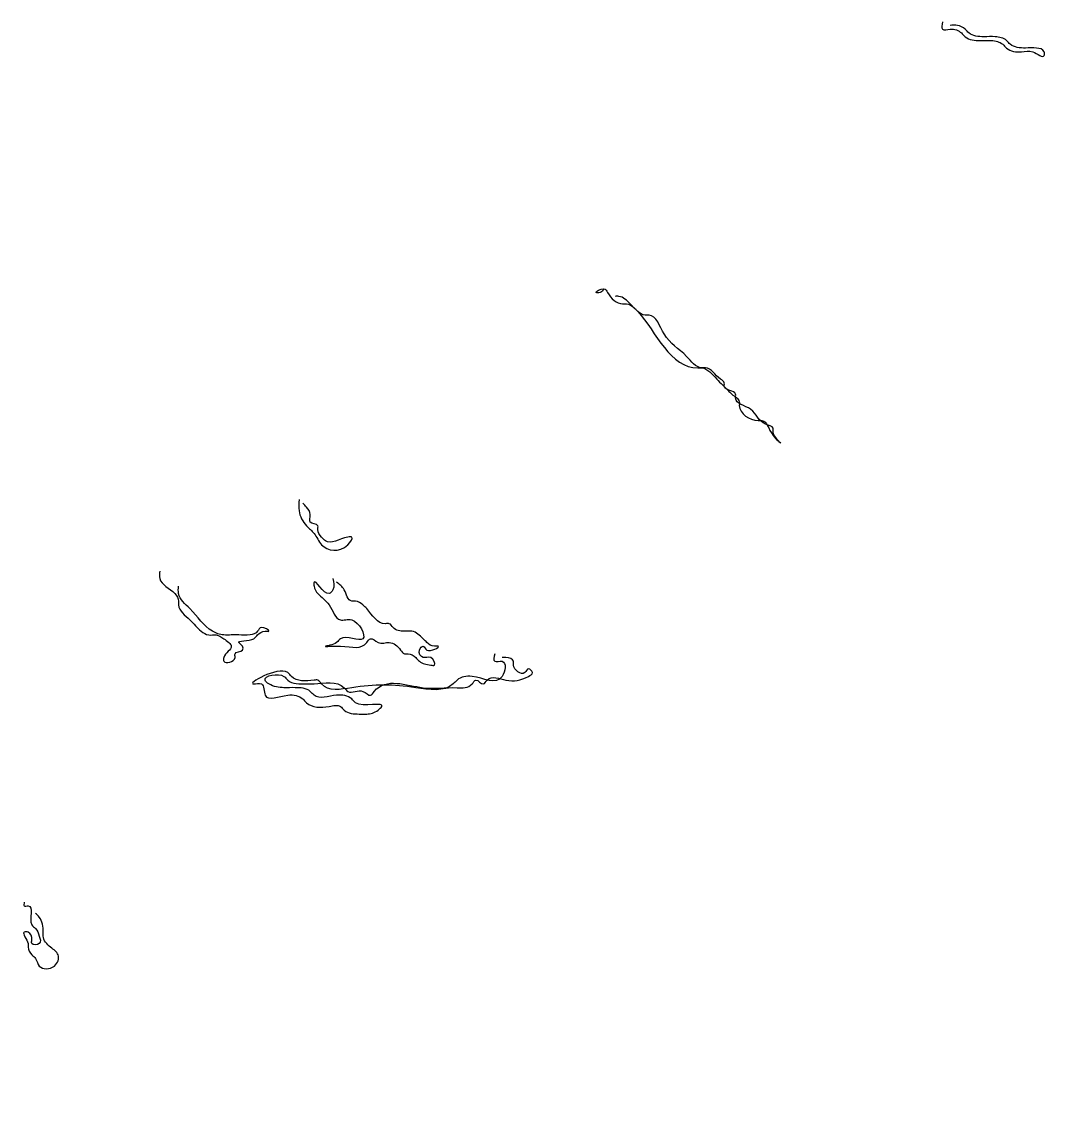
# Model space of a CAD drawing. Header units: metres. Extents: x 0 to 100, y 0 to 141.
# Drawn here: x 40.38 to 47.29, y 118.62 to 125.82 of the extents above; entities that cross this region are included whole.
import ezdxf

# ---------------------------------------------------------------- set-up
doc = ezdxf.new("R2010")
doc.units = ezdxf.units.M

msp = doc.modelspace()

# ---------------------------------------------------------------- linework, layer by layer
for points in [[(46.5, 125.825), (46.5, 125.775), (46.55, 125.775), (46.625, 125.75), (46.65, 125.725), (46.75, 125.7), (46.825, 125.7), (46.9, 125.675), (46.925, 125.65), (47.025, 125.625), (47.1, 125.625), (47.175, 125.6), (47.175, 125.625), (47.125, 125.65), (47.05, 125.65), (46.95, 125.675), (46.925, 125.7), (46.85, 125.725), (46.775, 125.725), (46.675, 125.75), (46.65, 125.775), (46.6, 125.8), (46.55, 125.8)], [(44.25, 124.05), (44.225, 124.025), (44.2, 124.025), (44.25, 124.05), (44.275, 124.025), (44.375, 123.95), (44.4, 123.95), (44.45, 123.925), (44.475, 123.9), (44.875, 123.525), (44.9, 123.525), (45, 123.45), (45.075, 123.375), (45.1, 123.35), (45.15, 123.3), (45.15, 123.275), (45.275, 123.175), (45.3, 123.175), (45.375, 123.075), (45.425, 123.025), (45.375, 123.1), (45.375, 123.125), (45.325, 123.15), (45.225, 123.25), (45.125, 123.325), (45.125, 123.35), (45.05, 123.4), (45.05, 123.425), (45.025, 123.45), (44.925, 123.525), (44.9, 123.525), (44.8, 123.6), (44.65, 123.75), (44.55, 123.875), (44.525, 123.875), (44.475, 123.9), (44.425, 123.95), (44.35, 124), (44.325, 124)], [(42.225, 122.65), (42.225, 122.575), (42.275, 122.475), (42.325, 122.425), (42.375, 122.35), (42.55, 122.35), (42.575, 122.4), (42.55, 122.4), (42.4, 122.375), (42.375, 122.4), (42.35, 122.45), (42.35, 122.475), (42.3, 122.5), (42.3, 122.55), (42.275, 122.6), (42.25, 122.625)], [(41.3, 122.175), (41.3, 122.125), (41.4, 122.025), (41.425, 121.975), (41.425, 121.95), (41.5, 121.85), (41.575, 121.775), (41.625, 121.75), (41.675, 121.75), (41.725, 121.725), (41.775, 121.675), (41.725, 121.6), (41.725, 121.575), (41.8, 121.6), (41.8, 121.625), (41.85, 121.65), (41.85, 121.675), (41.825, 121.7), (41.925, 121.725), (41.95, 121.75), (42, 121.775), (42.025, 121.775), (41.975, 121.8), (41.95, 121.775), (41.9, 121.75), (41.825, 121.75), (41.775, 121.75), (41.725, 121.75), (41.65, 121.775), (41.5, 121.925), (41.425, 122.025), (41.425, 122.075)], [(42.45, 122.125), (42.45, 122.05), (42.425, 122.025), (42.325, 122.1), (42.325, 122.075), (42.35, 122.025), (42.425, 121.95), (42.5, 121.85), (42.575, 121.85), (42.65, 121.725), (42.5, 121.725), (42.475, 121.7), (42.4, 121.675), (42.5, 121.675), (42.675, 121.7), (42.7, 121.725), (42.75, 121.7), (42.825, 121.7), (42.9, 121.65), (42.925, 121.625), (42.95, 121.625), (43, 121.6), (43.025, 121.575), (43.1, 121.55), (43.125, 121.55), (43.1, 121.6), (43.05, 121.6), (43.025, 121.65), (43.05, 121.675), (43.075, 121.65), (43.15, 121.675), (43.125, 121.675), (43.075, 121.7), (43.05, 121.725), (42.975, 121.775), (42.925, 121.775), (42.85, 121.8), (42.825, 121.825), (42.8, 121.825), (42.675, 121.925), (42.65, 121.95), (42.6, 121.975), (42.575, 121.975), (42.525, 122.05), (42.475, 122.1)], [(43.525, 121.625), (43.525, 121.575), (43.575, 121.575), (43.575, 121.475), (43.375, 121.475), (43.275, 121.45), (43.25, 121.425), (43, 121.4), (42.575, 121.4), (42.375, 121.425), (42.35, 121.45), (42.325, 121.45), (42.175, 121.475), (42.15, 121.5), (41.925, 121.425), (41.975, 121.425), (42, 121.35), (42.15, 121.35), (42.25, 121.325), (42.275, 121.3), (42.425, 121.275), (42.5, 121.275), (42.525, 121.25), (42.625, 121.225), (42.675, 121.225), (42.75, 121.25), (42.775, 121.275), (42.6, 121.3), (42.575, 121.325), (42.475, 121.35), (42.325, 121.35), (42.3, 121.375), (42.2, 121.4), (42.125, 121.4), (42.025, 121.425), (42, 121.45), (42.125, 121.475), (42.15, 121.45), (42.275, 121.425), (42.325, 121.425), (42.525, 121.4), (42.55, 121.375), (42.65, 121.375), (42.7, 121.35), (42.725, 121.375), (43.05, 121.4), (43.275, 121.4), (43.375, 121.425), (43.4, 121.45), (43.45, 121.425), (43.475, 121.45), (43.6, 121.45), (43.75, 121.475), (43.775, 121.5), (43.75, 121.525), (43.725, 121.5), (43.65, 121.55), (43.65, 121.575), (43.6, 121.6), (43.575, 121.6)], [(40.4, 119.975), (40.4, 119.95), (40.425, 119.95), (40.45, 119.825), (40.475, 119.8), (40.5, 119.75), (40.5, 119.7), (40.45, 119.7), (40.45, 119.725), (40.425, 119.775), (40.4, 119.775), (40.425, 119.7), (40.425, 119.675), (40.45, 119.625), (40.475, 119.6), (40.5, 119.55), (40.6, 119.55), (40.625, 119.625), (40.575, 119.675), (40.525, 119.75), (40.525, 119.775), (40.5, 119.875), (40.475, 119.9)]]:
    msp.add_spline(points, degree=3)

doc.saveas('drawing.dxf')
